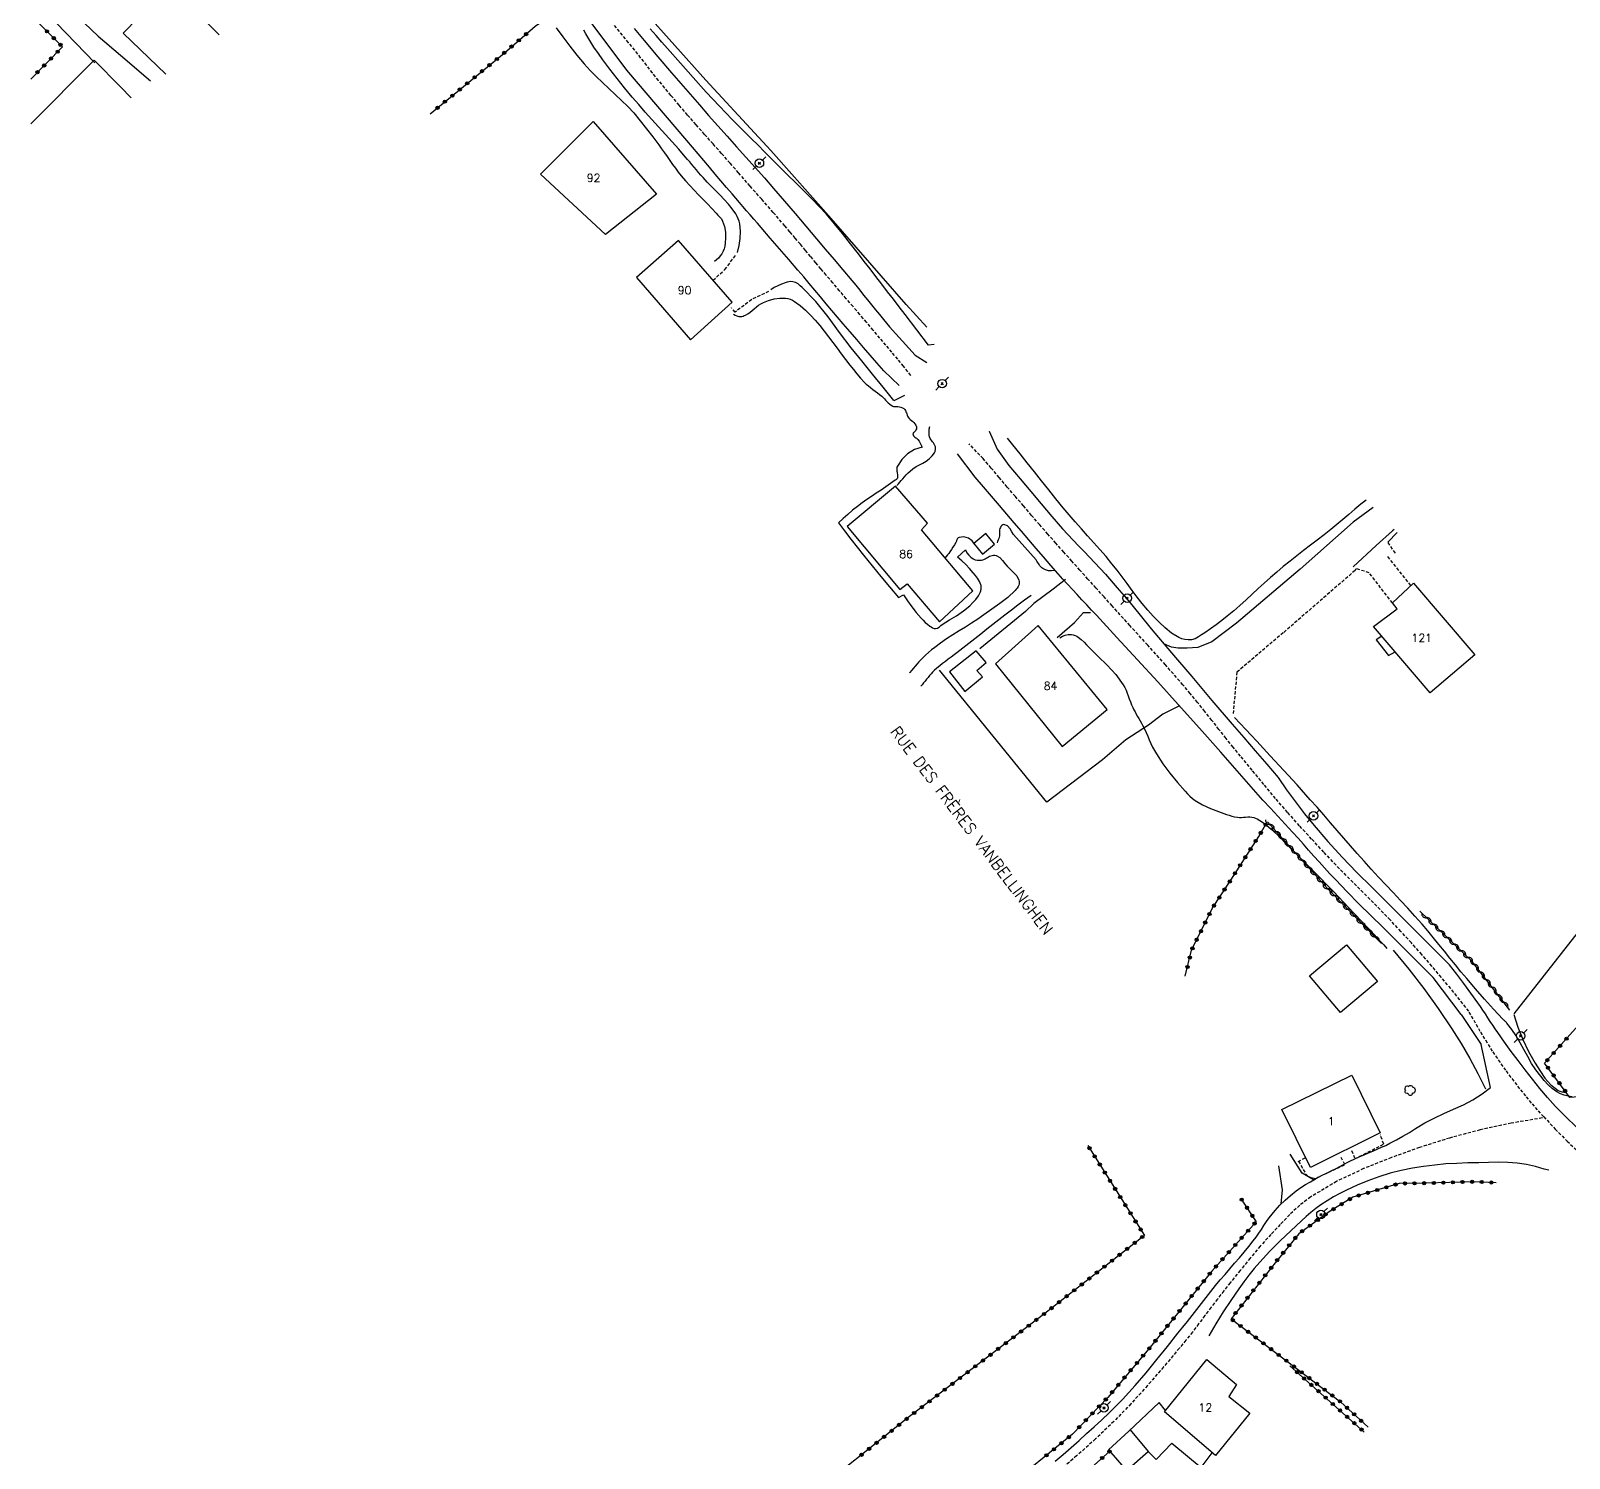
# Model space of a CAD drawing. Header units: millimetres. Extents: x 137000 to 138002, y 152999 to 154002.
# Drawn here: x 137000 to 137240.4, y 153369.9 to 153592.9 of the extents above; entities that cross this region are included whole.
import ezdxf
from ezdxf.enums import TextEntityAlignment as Align

# ---------------------------------------------------------------- set-up
doc = ezdxf.new("R2010")
doc.units = ezdxf.units.MM
doc.linetypes.add('DASHED', pattern=[0.75, 0.5, -0.25])
doc.layers.get('0').update_dxf_attribs({"linetype": 'CONTINUOUS'})
for name, color, linetype in [('W0001', 6, 'DASHED'), ('W0008', 7, 'CONTINUOUS'), ('W0017', 7, 'CONTINUOUS'), ('W0101', 7, 'CONTINUOUS'), ('W0104', 1, 'CONTINUOUS'), ('W0112', 1, 'DASHED'), ('W0211', 2, 'CONTINUOUS'), ('W0214', 2, 'CONTINUOUS'), ('W0300', 7, 'CONTINUOUS'), ('W0310', 3, 'CONTINUOUS'), ('W0322', 7, 'CONTINUOUS'), ('W0323', 7, 'CONTINUOUS'), ('W0330', 7, 'CONTINUOUS'), ('W0473', 7, 'CONTINUOUS'), ('W0989', 7, 'CONTINUOUS'), ('W0991', 7, 'CONTINUOUS')]:
    doc.layers.add(name, color=color, linetype=linetype)
doc.styles.get("Standard").update_dxf_attribs({"font": 'romans.shx', "width": 0.85})

# ---------------------------------------------------------------- blocks, each defined once
blk = doc.blocks.new('T473')
for p, q in [((-0.166667, 0.166667), (0.166667, -0.166667)), ((-0.166667, -0.166667), (0.166667, 0.166667)), ((0.500001, 0.500001), (1.000002, 1.000002)), ((-1.000002, -1.000002), (-0.500001, -0.500001))]:
    blk.add_line(p, q)
blk.add_ellipse((0, 0), major_axis=(0.471405, 0.471405), ratio=1, start_param=5.4977871438, end_param=11.780972451)
blk = doc.blocks.new('T300')
for p, q in [((-0.8, 0.51), (-0.86, 0.34)), ((-0.86, 0.34), (-0.86, 0.17)), ((-0.86, 0.17), (-0.74, 0.06)), ((-0.69, 0.63), (-0.8, 0.51)), ((-0.8, -0.06), (-0.74, 0.06)), ((-0.74, 0.06), (-0.69, 0.11)), ((-0.57, 0.69), (-0.69, 0.63)), ((-0.46, 0.69), (-0.57, 0.69)), ((-0.29, 0.63), (-0.46, 0.69)), ((-0.29, 0.63), (-0.17, 0.74)), ((-0.23, 0.57), (-0.29, 0.63)), ((-0.17, 0.74), (-0.06, 0.8)), ((-0.06, 0.8), (0.06, 0.8)), ((0.06, 0.8), (0.23, 0.74)), ((0.23, 0.74), (0.34, 0.63)), ((0.34, 0.63), (0.4, 0.51)), ((0.46, 0.46), (0.34, 0.46)), ((0.4, 0.51), (0.4, 0.46)), ((0.57, 0.4), (0.46, 0.46)), ((0.57, 0.4), (0.69, 0.29)), ((0.69, 0.29), (0.74, 0.17)), ((0.74, 0.06), (0.69, -0.17)), ((0.74, 0.17), (0.74, 0.06)), ((-0.8, -0.17), (-0.8, -0.06)), ((-0.8, -0.23), (-0.8, -0.17)), ((-0.74, -0.34), (-0.8, -0.23)), ((-0.69, -0.4), (-0.74, -0.34)), ((-0.51, -0.46), (-0.69, -0.4)), ((-0.4, -0.46), (-0.51, -0.46)), ((-0.4, -0.46), (-0.34, -0.46)), ((-0.34, -0.46), (-0.34, -0.4)), ((-0.34, -0.51), (-0.34, -0.46)), ((-0.29, -0.63), (-0.34, -0.51)), ((-0.17, -0.74), (-0.29, -0.63)), ((-0.06, -0.8), (-0.17, -0.74)), ((0.06, -0.8), (-0.06, -0.8)), ((0.17, -0.74), (0.06, -0.8)), ((0.23, -0.69), (0.17, -0.74)), ((0.29, -0.46), (0.23, -0.46)), ((0.29, -0.63), (0.23, -0.69)), ((0.46, -0.4), (0.29, -0.46)), ((0.34, -0.51), (0.29, -0.63)), ((0.34, -0.51), (0.34, -0.46)), ((0.57, -0.34), (0.46, -0.4)), ((0.63, -0.29), (0.57, -0.34)), ((0.69, -0.17), (0.63, -0.29))]:
    blk.add_line(p, q)
blk = doc.blocks.new('t310o')
at = {"color": 0, "linetype": 'Continuous'}
for centre, start, end in [((-0.5, 0.38), 216.8699, 323.1304), ((0.5, -0.37), 36.8699, 143.1303)]:
    blk.add_arc(centre, 0.625, start, end, dxfattribs=at)
blk = doc.blocks.new('t323o')
at = {"color": 0, "linetype": 'Continuous'}
for radius in [0.25, 0.15]:
    blk.add_circle((0, 0), radius, dxfattribs=at)
blk = doc.blocks.new('t322o')
at = {"color": 0, "linetype": 'Continuous'}
for radius in [0.25, 0.15]:
    blk.add_circle((0, 0), radius, dxfattribs=at)

msp = doc.modelspace()

# ---------------------------------------------------------------- linework, layer by layer
at = {"layer": 'W0001'}
for points in [[(137137.49, 153539.01), (137137.49, 153539.01), (137136.38, 153540.45), (137135.46, 153541.55), (137134.53, 153542.65), (137133.61, 153543.75), (137132.68, 153544.85), (137131.63, 153546.08), (137130.58, 153547.32), (137129.53, 153548.55), (137128.47, 153549.78), (137127.42, 153551.01), (137126.37, 153552.24), (137125.32, 153553.47), (137124.27, 153554.7), (137123.46, 153555.66), (137122.66, 153556.62), (137121.85, 153557.59), (137121.04, 153558.55), (137120.24, 153559.51), (137119.43, 153560.48), (137118.62, 153561.44), (137117.81, 153562.39), (137116.01, 153564.47), (137114.21, 153566.54), (137112.39, 153568.61), (137110.58, 153570.68), (137109.26, 153572.19), (137107.93, 153573.69), (137106.6, 153575.19), (137105.27, 153576.69), (137103.94, 153578.2), (137102.62, 153579.71), (137101.31, 153581.23), (137100.02, 153582.77), (137099.05, 153583.93), (137098.1, 153585.1), (137097.16, 153586.28), (137096.23, 153587.46), (137095.29, 153588.65), (137094.36, 153589.83), (137093.41, 153591.01), (137092.46, 153592.18), (137091.07, 153593.86)], [(137236.39, 153423.2), (137235.43, 153424.27), (137234.5, 153425.35), (137233.58, 153426.46), (137232.67, 153427.57), (137230.47, 153430.46), (137228.41, 153433.45), (137226.48, 153436.52), (137224.69, 153439.68), (137223.29, 153441.47), (137221.86, 153443.23), (137220.4, 153444.98), (137218.93, 153446.71), (137217.34, 153448.55), (137215.71, 153450.37), (137214.07, 153452.16), (137212.4, 153453.95), (137211.36, 153455.03), (137210.31, 153456.1), (137209.25, 153457.17), (137208.19, 153458.23), (137207.12, 153459.29), (137206.06, 153460.35), (137205.01, 153461.42), (137203.96, 153462.5), (137202.04, 153464.54), (137200.12, 153466.59), (137198.23, 153468.66), (137196.37, 153470.76), (137194.5, 153472.92), (137192.66, 153475.12), (137190.84, 153477.33), (137189.02, 153479.54), (137187.89, 153480.93), (137186.77, 153482.32), (137185.65, 153483.73), (137184.54, 153485.13), (137183.42, 153486.53), (137182.29, 153487.93), (137181.16, 153489.31), (137180, 153490.68), (137177.29, 153493.81), (137174.52, 153496.88), (137171.73, 153499.94), (137168.96, 153503.01), (137167.7, 153504.41), (137166.45, 153505.81), (137165.18, 153507.21), (137163.93, 153508.6), (137162.67, 153510), (137161.41, 153511.4), (137160.16, 153512.81), (137158.92, 153514.22), (137157.64, 153515.69), (137156.37, 153517.16), (137155.11, 153518.63), (137153.84, 153520.11), (137152.58, 153521.59), (137151.32, 153523.07), (137150.06, 153524.55), (137148.8, 153526.02), (137146.62, 153528.34), (137146.62, 153528.34)], [(137236.39, 153423.2), (137238.19, 153421.27), (137240.04, 153419.4), (137241.95, 153417.59), (137243.92, 153415.83), (137245.76, 153414.31), (137247.67, 153412.85), (137249.62, 153411.46), (137251.6, 153410.12), (137253.59, 153408.79), (137255.58, 153407.47), (137257.56, 153406.14), (137259.51, 153404.77)], [(137236.18, 153423.01), (137231.3, 153422.2), (137226.46, 153421.15), (137221.68, 153419.88), (137216.96, 153418.39), (137212.58, 153416.82), (137208.24, 153415.1), (137204.01, 153413.09), (137199.98, 153410.68), (137198.27, 153409.39), (137196.7, 153407.92), (137195.23, 153406.38), (137193.77, 153404.83), (137192.11, 153403), (137190.51, 153401.11), (137188.95, 153399.19), (137187.39, 153397.27), (137186.39, 153396), (137185.4, 153394.72), (137184.42, 153393.43), (137183.45, 153392.14), (137182.47, 153390.85), (137181.49, 153389.57), (137180.49, 153388.29), (137179.46, 153387.04), (137176.99, 153384.11), (137174.48, 153381.2), (137171.9, 153378.36), (137169.23, 153375.6), (137166.37, 153372.86), (137163.41, 153370.23), (137160.42, 153367.64)]]:
    msp.add_lwpolyline(points, dxfattribs=at)
at = {"layer": 'W0008'}
for points in [[(137093.11, 153586.72), (137086, 153596.26)], [(137094.26, 153593.25), (137095.04, 153592.3), (137095.82, 153591.36), (137097.96, 153588.82), (137100.12, 153586.3), (137102.29, 153583.79), (137104.47, 153581.29), (137105.91, 153579.65), (137107.35, 153578.01), (137108.81, 153576.39), (137110.26, 153574.76), (137111.72, 153573.13), (137113.17, 153571.5), (137114.62, 153569.87), (137116.05, 153568.22), (137117.74, 153566.27), (137119.41, 153564.31), (137121.08, 153562.35), (137122.74, 153560.39), (137124.13, 153558.76), (137125.52, 153557.14), (137126.9, 153555.51), (137128.27, 153553.87), (137128.89, 153553.12), (137129.51, 153552.35), (137130.12, 153551.59), (137130.74, 153550.82), (137131.35, 153550.05), (137131.96, 153549.29), (137132.59, 153548.53), (137133.22, 153547.78), (137134.19, 153546.64), (137135.18, 153545.52), (137136.18, 153544.4), (137137.18, 153543.29), (137138.18, 153542.18), (137140.02, 153541.04), (137140.02, 153541.04)], [(137093.11, 153586.72), (137093.08, 153586.72)], [(137102.5, 153575.72), (137093.11, 153586.72)], [(137135.66, 153537.44), (137135.66, 153537.44), (137135.66, 153537.44), (137133.26, 153539.76), (137132.21, 153540.98), (137131.16, 153542.19), (137130.1, 153543.41), (137129.05, 153544.63), (137128, 153545.85), (137126.95, 153547.08), (137126.06, 153548.12), (137125.18, 153549.17), (137124.29, 153550.23), (137123.41, 153551.28), (137122.53, 153552.33), (137121.64, 153553.38), (137120.76, 153554.43), (137119.87, 153555.48), (137118.44, 153557.15), (137117, 153558.81), (137115.55, 153560.48), (137114.11, 153562.14), (137113.55, 153562.8), (137112.98, 153563.45), (137112.41, 153564.1), (137111.85, 153564.75), (137111.28, 153565.41), (137110.71, 153566.06), (137110.15, 153566.71), (137109.58, 153567.37), (137108.69, 153568.41), (137107.81, 153569.45), (137106.92, 153570.49), (137106.04, 153571.54), (137105.16, 153572.59), (137104.27, 153573.63), (137103.39, 153574.68), (137102.5, 153575.72)], [(137149.75, 153530.29), (137149.75, 153530.29), (137149.75, 153530.29), (137149.75, 153530.29), (137150.97, 153527.52), (137152.83, 153524.97), (137153.72, 153523.91), (137154.61, 153522.85), (137156.25, 153520.9), (137157.88, 153518.94), (137159.52, 153516.99), (137161.2, 153515.08), (137162.02, 153514.17), (137162.86, 153513.28), (137163.71, 153512.4), (137164.57, 153511.52), (137165.42, 153510.64), (137166.27, 153509.76), (137167.11, 153508.86), (137167.93, 153507.95), (137169.76, 153505.86), (137171.56, 153503.74), (137173.33, 153501.59), (137175.06, 153499.41)], [(137192.51, 153472.64), (137189.23, 153476.41), (137185.93, 153480.17), (137182.61, 153483.9), (137179.27, 153487.63), (137176.09, 153491.13), (137172.9, 153494.61), (137169.69, 153498.08), (137166.49, 153501.56), (137165.74, 153502.37), (137164.99, 153503.17), (137164.24, 153503.97), (137163.49, 153504.78), (137162.74, 153505.58), (137162, 153506.39), (137161.26, 153507.2), (137160.52, 153508.02), (137159.36, 153509.34), (137158.21, 153510.67), (137157.06, 153512), (137155.93, 153513.34), (137154.79, 153514.68), (137153.66, 153516.02), (137152.52, 153517.36), (137151.37, 153518.7), (137150.11, 153520.17), (137148.84, 153521.64), (137147.56, 153523.11), (137144.8, 153526.78), (137144.8, 153526.78), (137144.8, 153526.78)], [(137175.06, 153499.41), (137178.22, 153495.69), (137181.39, 153491.98), (137184.55, 153488.26), (137187.73, 153484.55), (137189.51, 153482.47), (137191.31, 153480.38), (137193.1, 153478.29), (137194.89, 153476.21)], [(137194.89, 153476.21), (137196.22, 153474.28), (137197.6, 153472.39), (137199.03, 153470.54), (137200.51, 153468.73), (137202.67, 153466.22), (137204.9, 153463.77), (137207.18, 153461.38), (137209.54, 153459.05)], [(137211.26, 153452.82), (137209.37, 153454.64), (137207.5, 153456.48), (137205.66, 153458.35), (137203.84, 153460.25), (137202.99, 153461.16), (137202.14, 153462.08), (137201.31, 153463.01), (137200.48, 153463.94), (137199.66, 153464.87), (137198.83, 153465.81), (137198, 153466.74), (137197.16, 153467.66), (137196.01, 153468.91), (137194.85, 153470.16), (137193.68, 153471.4), (137192.51, 153472.64)], [(137221.65, 153446.94), (137209.54, 153459.05)], [(137211.26, 153452.82), (137219.14, 153444.95)], [(137223.49, 153439.16), (137219.14, 153444.95)], [(137241.47, 153421.61), (137239.82, 153423.18), (137238.22, 153424.82), (137236.97, 153426.2), (137235.78, 153427.63), (137234.62, 153429.08), (137233.47, 153430.55), (137232.37, 153431.97), (137231.3, 153433.42), (137230.25, 153434.88), (137229.21, 153436.35), (137228.82, 153436.92), (137228.43, 153437.51), (137228.04, 153438.09), (137227.66, 153438.68), (137227.28, 153439.27), (137226.89, 153439.85), (137226.5, 153440.43), (137226.1, 153441.01), (137225.02, 153442.51), (137223.92, 153444), (137222.79, 153445.48), (137221.65, 153446.94)], [(137223.49, 153439.16), (137226.59, 153434.51)], [(137228.09, 153427.78), (137226.59, 153434.51)], [(137160.04, 153369.38), (137161.29, 153370.46), (137162.54, 153371.55), (137163.78, 153372.64), (137164.97, 153373.69), (137166.17, 153374.75), (137167.35, 153375.83), (137168.5, 153376.93), (137169.55, 153377.97), (137170.57, 153379.03), (137171.58, 153380.12), (137172.57, 153381.21), (137174.28, 153383.22), (137175.95, 153385.26), (137177.6, 153387.32), (137179.24, 153389.38), (137179.98, 153390.31), (137180.72, 153391.24), (137181.45, 153392.17), (137182.18, 153393.11), (137182.91, 153394.05), (137183.65, 153394.98), (137184.39, 153395.91), (137185.13, 153396.83), (137185.86, 153397.71), (137186.6, 153398.58), (137187.34, 153399.45), (137188.09, 153400.31), (137188.83, 153401.18), (137189.57, 153402.05), (137190.3, 153402.93), (137191.01, 153403.83), (137191.45, 153404.41), (137191.86, 153405.01), (137192.27, 153405.61), (137192.68, 153406.22), (137193.08, 153406.82), (137193.51, 153407.42), (137193.95, 153408), (137194.42, 153408.56), (137195.18, 153409.38), (137195.98, 153410.17), (137196.82, 153410.92), (137197.69, 153411.62), (137198.42, 153412.14), (137199.17, 153412.61), (137199.94, 153413.06), (137200.71, 153413.5), (137201.29, 153413.81), (137201.88, 153414.11), (137202.48, 153414.4), (137203.07, 153414.69), (137204.05, 153415.19), (137205.02, 153415.69), (137206, 153416.19), (137206.98, 153416.67), (137207.65, 153416.98), (137208.32, 153417.27), (137209, 153417.56), (137209.68, 153417.84), (137210.36, 153418.13), (137211.03, 153418.43), (137211.7, 153418.73), (137212.36, 153419.06), (137213.39, 153419.6), (137214.4, 153420.16), (137215.4, 153420.75), (137216.38, 153421.38), (137217.81, 153422.24), (137219.29, 153423), (137220.8, 153423.7), (137222.31, 153424.38), (137223.83, 153425.09), (137225.31, 153425.87), (137226.75, 153426.76), (137228.09, 153427.78)], [(137237.17, 153414.84), (137236.48, 153415.04), (137235.09, 153415.42), (137233.68, 153415.73), (137232.26, 153415.96), (137230.76, 153416.08), (137229.26, 153416.09), (137227.76, 153416.06), (137226.27, 153416.02), (137224.55, 153415.98), (137222.83, 153415.92), (137221.1, 153415.83), (137219.39, 153415.66), (137217.62, 153415.43), (137215.86, 153415.16), (137214.11, 153414.81), (137212.38, 153414.37), (137210.63, 153413.82), (137208.92, 153413.19), (137207.24, 153412.49), (137205.58, 153411.73), (137204.55, 153411.22), (137203.54, 153410.67), (137202.55, 153410.08), (137201.58, 153409.45), (137200.79, 153408.87), (137200.02, 153408.24), (137199.27, 153407.6), (137198.53, 153406.94), (137196.85, 153405.4), (137195.2, 153403.82), (137193.58, 153402.19), (137192.03, 153400.51), (137191.16, 153399.5), (137190.33, 153398.46), (137189.53, 153397.39), (137188.75, 153396.31), (137187.51, 153394.52), (137186.31, 153392.7), (137185.15, 153390.85), (137184.04, 153388.97)]]:
    msp.add_lwpolyline(points, dxfattribs=at)
at = {"layer": 'W0017'}
for points in [[(137001.08, 153607.68), (137000.21, 153605.22), (137000.27, 153603.68), (137000.69, 153602.5), (137005.16, 153597.11), (137010.53, 153592.05), (137014, 153589.08)], [(137009.99, 153587.87), (137004.01, 153594.04), (137000, 153597.89)], [(137014, 153589.08), (137018.72, 153585.05)], [(137209.72, 153518.39), (137206.6, 153516.08), (137198.31, 153508.73), (137188.39, 153500.3), (137184.55, 153497.38), (137182.36, 153496.52), (137180.68, 153496.42), (137179.28, 153496.39), (137178.23, 153496.59), (137177.05, 153497.08)], [(137213, 153514.97), (137212.77, 153514.76), (137210.23, 153512.43), (137206.6, 153509.12)], [(137161.67, 153507.12), (137159.76, 153505.65), (137156.73, 153503.37), (137155.43, 153502.12), (137148.31, 153496.33)], [(137160.37, 153498.09), (137163.08, 153500.43), (137164.48, 153501.96), (137165.59, 153501.99)], [(137200.42, 153413.35), (137198.64, 153414.39), (137196.76, 153417.37)], [(137195.34, 153409.61), (137195.57, 153411.8), (137195, 153415.56)]]:
    msp.add_lwpolyline(points, dxfattribs=at)
at = {"layer": 'W0101'}
for points in [[(137079.66, 153570.49), (137087.88, 153578.71), (137097.79, 153567.35), (137089.81, 153561.06), (137079.66, 153570.49)], [(137109.6, 153550.46), (137101.2, 153560.09), (137094.63, 153554.32), (137103.07, 153544.56)], [(137147.21, 153505.39), (137139.19, 153514.91), (137140.12, 153515.92), (137135.1, 153521.7), (137127.57, 153515.42), (137135.77, 153505.59), (137136.95, 153506.45), (137141.99, 153500.54), (137147.21, 153505.39)], [(137218.65, 153489.46), (137209.81, 153499.78), (137213.49, 153502.58), (137212.74, 153503.48), (137216.02, 153506.59), (137225.62, 153495.38)], [(137168.17, 153486.82), (137157.42, 153499.96), (137150.74, 153493.96), (137161.15, 153481.07)], [(137210.85, 153420.68), (137199.94, 153415.3), (137195.49, 153424.33), (137206.4, 153429.7)]]:
    msp.add_lwpolyline(points, close=True, dxfattribs=at)
for points in [[(137183.76, 153385.29), (137188.37, 153381.35), (137187.18, 153379.51), (137190.48, 153376.89), (137185.1, 153370.28), (137177.12, 153377.09)], [(137177.12, 153377.09), (137183.76, 153385.29)]]:
    msp.add_lwpolyline(points, dxfattribs=at)
at = {"layer": 'W0104'}
for points in [[(137029.46, 153592.24), (137021.67, 153599.95), (137014.46, 153592.52), (137021.12, 153586.1)], [(137014, 153584.13), (137009.89, 153588.3), (137000, 153578.33)], [(137015.7, 153582.41), (137014, 153584.13)], [(137211.08, 153498.3), (137210.21, 153497.69), (137212.11, 153495.28), (137213.2, 153495.82)], [(137177.31, 153377.32), (137176.28, 153378.58), (137171.57, 153374.09), (137168.4, 153371.14)], [(137171.79, 153374.3), (137174.58, 153370.89)], [(137168.38, 153371.14), (137171.2, 153367.93), (137174.58, 153370.89), (137174.56, 153370.9), (137175.86, 153369.63), (137178.27, 153372.18), (137182.88, 153368.38), (137184.58, 153370.72)]]:
    msp.add_lwpolyline(points, dxfattribs=at)
for points in [[(137150.6, 153512.66), (137149.24, 153514.32), (137147.35, 153512.77), (137148.71, 153511.11)], [(137147.7, 153496.02), (137143.55, 153492.72), (137145.94, 153489.65), (137148.7, 153491.94), (137147.81, 153492.92), (137149.28, 153494.16)], [(137204.63, 153439.47), (137199.79, 153445.21), (137205.57, 153450.08), (137210.41, 153444.34)]]:
    msp.add_lwpolyline(points, close=True, dxfattribs=at)
at = {"layer": 'W0112'}
for points in [[(137106.6, 153553.89), (137108.46, 153555.56), (137110.16, 153557.86)], [(137115.29, 153552.16), (137112.67, 153550.9), (137112.64, 153550.87), (137110.06, 153548.92), (137109.47, 153549.56)], [(137213.22, 153511.28), (137212.03, 153512.95)], [(137215.62, 153506.21), (137212.03, 153510.73)], [(137212.74, 153503.48), (137209.1, 153508.2), (137207.03, 153508.83), (137206.91, 153508.55), (137195.7, 153498.81), (137188.45, 153492.67), (137187.85, 153486.1)], [(137206.9, 153416.63), (137211.42, 153418.95)], [(137211.39, 153418.93), (137210.85, 153420.39)], [(137198.01, 153416.23), (137199.2, 153416.8)], [(137198.07, 153416.27), (137199.25, 153414.17)], [(137205.31, 153415.73), (137204.7, 153416.93)], [(137206.37, 153417.92), (137206.9, 153416.64)], [(137199.25, 153414.17), (137199.37, 153414.06), (137199.49, 153413.96), (137199.63, 153413.88), (137199.78, 153413.81), (137200.02, 153413.72), (137200.26, 153413.65), (137200.52, 153413.6), (137200.77, 153413.58)], [(137200.76, 153413.58), (137205.31, 153415.73)]]:
    msp.add_lwpolyline(points, dxfattribs=at)
at = {"layer": 'W0211'}
for points in [[(137082.07, 153593.34), (137083.13, 153591.9), (137084.21, 153590.47), (137085.31, 153589.06), (137086.46, 153587.69), (137087.39, 153586.69), (137088.35, 153585.73), (137089.34, 153584.79), (137090.33, 153583.86), (137091.33, 153582.93), (137092.32, 153582), (137093.28, 153581.03), (137094.2, 153580.03), (137095.23, 153578.82), (137096.22, 153577.57), (137097.18, 153576.3), (137098.13, 153575.03), (137098.57, 153574.43), (137099, 153573.82), (137099.43, 153573.21), (137099.86, 153572.6), (137100.28, 153571.99), (137100.72, 153571.38), (137101.17, 153570.79), (137101.63, 153570.2), (137102.28, 153569.44), (137102.95, 153568.7), (137103.63, 153567.97), (137104.33, 153567.25), (137105.03, 153566.54), (137105.72, 153565.82), (137106.4, 153565.09), (137107.07, 153564.35), (137107.34, 153564.07), (137107.63, 153563.79), (137107.9, 153563.48), (137108.1, 153563.13), (137108.38, 153562.29), (137108.53, 153561.42), (137108.56, 153560.54), (137108.51, 153559.67), (137108.44, 153559.24), (137108.32, 153558.82), (137108.16, 153558.42), (137107.96, 153558.03), (137107.72, 153557.69), (137107.45, 153557.37), (137107.15, 153557.09), (137106.82, 153556.83)], [(137141.13, 153543.88), (137140.28, 153543.76), (137138.45, 153546.15), (137136.62, 153548.54), (137135.7, 153549.73), (137134.79, 153550.92), (137133.88, 153552.1), (137132.98, 153553.29), (137132.06, 153554.48), (137131.15, 153555.67), (137130.23, 153556.85), (137129.31, 153558.02), (137128.07, 153559.6), (137126.83, 153561.18), (137125.56, 153562.73), (137124.25, 153564.25), (137122.16, 153566.49), (137120, 153568.66), (137117.82, 153570.8), (137115.65, 153572.96), (137114.65, 153573.97), (137113.63, 153574.98), (137112.62, 153575.99), (137111.61, 153576.99), (137110.6, 153578.01), (137109.59, 153579.02), (137108.6, 153580.05), (137107.61, 153581.08), (137105.55, 153583.3), (137103.52, 153585.55), (137101.51, 153587.82), (137099.49, 153590.09), (137098.59, 153591.11), (137097.7, 153592.13), (137096.8, 153593.15)], [(137109.81, 153548.61), (137110.06, 153548.45), (137110.33, 153548.33), (137110.62, 153548.25), (137110.91, 153548.22), (137111.11, 153548.24), (137111.3, 153548.29), (137111.48, 153548.37), (137111.66, 153548.46), (137112.03, 153548.67), (137112.38, 153548.91), (137112.72, 153549.18), (137113.04, 153549.45), (137113.37, 153549.73), (137113.72, 153549.99), (137114.08, 153550.22), (137114.46, 153550.42), (137115.29, 153550.73), (137116.14, 153550.98), (137117.03, 153551.12), (137117.93, 153551.12), (137118.31, 153551.06), (137118.67, 153550.93), (137119.01, 153550.77), (137119.34, 153550.58), (137120.23, 153549.94), (137121.05, 153549.21), (137121.81, 153548.43), (137122.55, 153547.64), (137123.28, 153546.8), (137123.98, 153545.95), (137124.66, 153545.07), (137125.32, 153544.18), (137125.98, 153543.29), (137126.63, 153542.39), (137127.3, 153541.51), (137127.99, 153540.64), (137128.53, 153539.96), (137129.07, 153539.28), (137129.63, 153538.61), (137130.23, 153537.98), (137130.55, 153537.68), (137130.88, 153537.39), (137131.22, 153537.12), (137131.57, 153536.85), (137131.92, 153536.59), (137132.27, 153536.32), (137132.62, 153536.06), (137132.96, 153535.78), (137133.17, 153535.58), (137133.37, 153535.37), (137133.57, 153535.15), (137133.76, 153534.94), (137133.97, 153534.73), (137134.2, 153534.53), (137134.44, 153534.36), (137134.71, 153534.22), (137134.81, 153534.19), (137134.9, 153534.18), (137135, 153534.17), (137135.1, 153534.18), (137135.19, 153534.18), (137135.29, 153534.19), (137135.39, 153534.19), (137135.48, 153534.17), (137135.72, 153534.13), (137135.96, 153534.07), (137136.2, 153533.98), (137136.41, 153533.84), (137136.55, 153533.69), (137136.65, 153533.53), (137136.74, 153533.35), (137136.81, 153533.17), (137136.87, 153533), (137136.93, 153532.82), (137137, 153532.65), (137137.1, 153532.48), (137137.25, 153532.29), (137137.42, 153532.13), (137137.6, 153531.97), (137137.79, 153531.82), (137137.97, 153531.65), (137138.14, 153531.46), (137138.28, 153531.24), (137138.37, 153531), (137138.39, 153530.83), (137138.37, 153530.66), (137138.31, 153530.5), (137138.24, 153530.35), (137138.2, 153530.29), (137138.14, 153530.24), (137138.07, 153530.19), (137138.01, 153530.15), (137137.95, 153530.1), (137137.89, 153530.04), (137137.85, 153529.96), (137137.83, 153529.88), (137137.86, 153529.72), (137137.94, 153529.57), (137138.04, 153529.46), (137138.15, 153529.36), (137138.26, 153529.29), (137138.38, 153529.21), (137138.49, 153529.13), (137138.58, 153529.03), (137138.78, 153528.74), (137138.97, 153528.44), (137139.14, 153528.13), (137139.3, 153527.82)], [(137208.62, 153519.53), (137207.82, 153518.9), (137206.88, 153518.11), (137205.95, 153517.32), (137205.02, 153516.52), (137204.08, 153515.73), (137203.13, 153514.96), (137202.07, 153514.13), (137201.01, 153513.3), (137199.94, 153512.48), (137198.88, 153511.66), (137197.81, 153510.83), (137196.75, 153510), (137195.7, 153509.15), (137194.67, 153508.3), (137193.69, 153507.45), (137192.72, 153506.59), (137191.77, 153505.72), (137190.82, 153504.84), (137189.88, 153503.96), (137188.92, 153503.09), (137187.95, 153502.24), (137186.95, 153501.41), (137186.1, 153500.73), (137185.23, 153500.06), (137184.34, 153499.42), (137183.42, 153498.82), (137182.94, 153498.5), (137182.45, 153498.17), (137181.92, 153497.89), (137181.34, 153497.73), (137180.83, 153497.7), (137180.33, 153497.76), (137179.85, 153497.89), (137179.39, 153498.08), (137178.25, 153498.75), (137177.22, 153499.57), (137176.29, 153500.48), (137175.39, 153501.4), (137174.51, 153502.36), (137173.66, 153503.37), (137172.86, 153504.4), (137172.08, 153505.44), (137171.31, 153506.5), (137170.54, 153507.55), (137169.75, 153508.59), (137168.93, 153509.61), (137168, 153510.71), (137167.05, 153511.81), (137166.09, 153512.89), (137165.13, 153513.97), (137164.16, 153515.05), (137163.2, 153516.14), (137162.25, 153517.23), (137161.32, 153518.33), (137160.17, 153519.72), (137159.04, 153521.13), (137157.92, 153522.54), (137156.8, 153523.96), (137155.69, 153525.38), (137154.57, 153526.79), (137153.43, 153528.2), (137152.59, 153529.21)], [(137139.29, 153527.84), (137138.08, 153527.45), (137137, 153526.79), (137136.1, 153525.91), (137135.41, 153524.85), (137135.34, 153524.67), (137135.31, 153524.48), (137135.31, 153524.28), (137135.32, 153524.09), (137135.35, 153523.91), (137135.38, 153523.73), (137135.4, 153523.55), (137135.41, 153523.37), (137135.41, 153523.27), (137135.43, 153523.17), (137135.43, 153523.07), (137135.4, 153522.97), (137135.33, 153522.87), (137135.24, 153522.79), (137135.14, 153522.73), (137135.05, 153522.67), (137134.33, 153522.13), (137133.6, 153521.61), (137132.86, 153521.11), (137132.11, 153520.62), (137131.36, 153520.12), (137130.62, 153519.62), (137129.89, 153519.1), (137129.17, 153518.56), (137128.41, 153517.95), (137127.66, 153517.31), (137126.93, 153516.65), (137126.21, 153515.97)], [(137126.21, 153516), (137127.16, 153514.72), (137128.13, 153513.45), (137129.11, 153512.19), (137130.1, 153510.93), (137131.44, 153509.27), (137132.81, 153507.61), (137134.19, 153505.97), (137135.59, 153504.35)], [(137212.03, 153512.95), (137213.49, 153514.46)], [(137136.37, 153504.76), (137136.99, 153503.8), (137137.66, 153502.87), (137138.36, 153501.97), (137139.11, 153501.11), (137139.43, 153500.77), (137139.76, 153500.44), (137140.1, 153500.14), (137140.48, 153499.86), (137140.68, 153499.73), (137140.89, 153499.6), (137141.13, 153499.5), (137141.38, 153499.47), (137141.69, 153499.56), (137141.96, 153499.74), (137142.2, 153499.95), (137142.42, 153500.13), (137143.52, 153500.82), (137144.63, 153501.49), (137145.72, 153502.22), (137146.72, 153503.05), (137147.21, 153503.53), (137147.67, 153504.04), (137148.07, 153504.61), (137148.37, 153505.24), (137148.42, 153505.37), (137148.45, 153505.5), (137148.48, 153505.63), (137148.49, 153505.77), (137148.5, 153505.91), (137148.5, 153506.04), (137148.48, 153506.18), (137148.45, 153506.32), (137148.25, 153506.85), (137147.94, 153507.33), (137147.59, 153507.77), (137147.24, 153508.2), (137146.68, 153508.85), (137146.08, 153509.47), (137145.45, 153510.06), (137144.79, 153510.62)], [(137146.07, 153511.76), (137146.27, 153511.33), (137146.54, 153510.95), (137146.87, 153510.62), (137147.26, 153510.36), (137147.57, 153510.23), (137147.89, 153510.16), (137148.21, 153510.14), (137148.54, 153510.16), (137148.74, 153510.21), (137148.93, 153510.28), (137149.11, 153510.38), (137149.29, 153510.48), (137149.46, 153510.59), (137149.63, 153510.69), (137149.81, 153510.78), (137150.01, 153510.84), (137150.21, 153510.89), (137150.42, 153510.93), (137150.65, 153510.93), (137150.86, 153510.88), (137151.39, 153510.57), (137151.82, 153510.13), (137152.18, 153509.65), (137152.54, 153509.22), (137153.03, 153508.73), (137153.56, 153508.24), (137154.04, 153507.69), (137154.38, 153507.04), (137154.43, 153506.85), (137154.43, 153506.65), (137154.41, 153506.46), (137154.36, 153506.27), (137154.26, 153506.03), (137154.13, 153505.81), (137153.97, 153505.61), (137153.8, 153505.43), (137152.67, 153504.35), (137151.43, 153503.39), (137150.16, 153502.49), (137148.89, 153501.61), (137147.95, 153500.95), (137146.99, 153500.32), (137146.02, 153499.7), (137145.04, 153499.1), (137144.07, 153498.48), (137143.1, 153497.86), (137142.15, 153497.21), (137141.23, 153496.53), (137140.74, 153496.15), (137140.27, 153495.75), (137139.81, 153495.33), (137139.37, 153494.91), (137139.06, 153494.59), (137138.77, 153494.27), (137138.48, 153493.94), (137138.2, 153493.61), (137137.92, 153493.27), (137137.63, 153492.94), (137137.33, 153492.62), (137137.29, 153492.58)], [(137144.79, 153510.62), (137146.07, 153511.76)], [(137135.59, 153504.35), (137136.37, 153504.76)], [(137160.76, 153498.05), (137161.18, 153498.29), (137161.63, 153498.45), (137162.11, 153498.54), (137162.59, 153498.55), (137162.88, 153498.51), (137163.16, 153498.41), (137163.42, 153498.28), (137163.66, 153498.13), (137164.14, 153497.77), (137164.56, 153497.36), (137164.96, 153496.92), (137165.36, 153496.5), (137166.75, 153495.12), (137168.16, 153493.75), (137169.51, 153492.3), (137170.69, 153490.7), (137170.93, 153490.28), (137171.14, 153489.84), (137171.32, 153489.39), (137171.48, 153488.94), (137171.64, 153488.48), (137171.8, 153488.03), (137171.97, 153487.58), (137172.17, 153487.14), (137172.35, 153486.78), (137172.54, 153486.44), (137172.73, 153486.09), (137172.93, 153485.75), (137173.14, 153485.41), (137173.34, 153485.06), (137173.53, 153484.72), (137173.72, 153484.37), (137174, 153483.81), (137174.26, 153483.25), (137174.51, 153482.68), (137174.75, 153482.11), (137175.01, 153481.54), (137175.27, 153480.97), (137175.56, 153480.42), (137175.88, 153479.88), (137176.89, 153478.34), (137177.99, 153476.86), (137179.16, 153475.43), (137180.38, 153474.06), (137180.74, 153473.67), (137181.12, 153473.29), (137181.51, 153472.93), (137181.94, 153472.61), (137183.1, 153471.94), (137184.31, 153471.38), (137185.55, 153470.89), (137186.8, 153470.44), (137187.22, 153470.3), (137187.65, 153470.18), (137188.08, 153470.08), (137188.52, 153470.01), (137188.85, 153469.98), (137189.17, 153469.98), (137189.49, 153470), (137189.81, 153470.03), (137190.14, 153470.04), (137190.46, 153470.05), (137190.79, 153470.02), (137191.11, 153469.95), (137191.59, 153469.76), (137192.04, 153469.51), (137192.46, 153469.21), (137192.86, 153468.91), (137194.01, 153467.96), (137195.1, 153466.93), (137196.15, 153465.86), (137197.2, 153464.8), (137200.41, 153461.58), (137203.58, 153458.32), (137206.72, 153455.02), (137209.84, 153451.72), (137210.36, 153451.16), (137210.87, 153450.6), (137211.39, 153450.04), (137211.89, 153449.47)], [(137240.83, 153426.3), (137240.2, 153426.42), (137239.59, 153426.58), (137238.99, 153426.8), (137238.42, 153427.1), (137237.71, 153427.61), (137237.06, 153428.21), (137236.48, 153428.85), (137235.92, 153429.52), (137235.18, 153430.51), (137234.5, 153431.54), (137233.88, 153432.61), (137233.28, 153433.69), (137232.69, 153434.76), (137232.06, 153435.83), (137231.38, 153436.86), (137230.64, 153437.85), (137230.56, 153437.93), (137230.49, 153438.01), (137230.4, 153438.09), (137230.32, 153438.16), (137230.24, 153438.24), (137230.16, 153438.31), (137230.07, 153438.39), (137229.99, 153438.46), (137228.54, 153440.01), (137227.12, 153441.59), (137225.73, 153443.2), (137224.35, 153444.81), (137223.46, 153445.86), (137222.59, 153446.92), (137221.73, 153447.99), (137220.87, 153449.06), (137220.01, 153450.13), (137219.14, 153451.2), (137218.26, 153452.25), (137217.37, 153453.3), (137216.26, 153454.55), (137215.14, 153455.78), (137214, 153457.01), (137212.86, 153458.22), (137211.71, 153459.44), (137210.57, 153460.66), (137209.43, 153461.88), (137208.31, 153463.12), (137207.25, 153464.31), (137206.2, 153465.51), (137205.15, 153466.72), (137204.11, 153467.93), (137203.07, 153469.14), (137202.03, 153470.35), (137200.98, 153471.55), (137199.92, 153472.74), (137197.85, 153475.04), (137195.76, 153477.32), (137193.67, 153479.6), (137191.57, 153481.86), (137190.69, 153482.8), (137189.82, 153483.73), (137188.94, 153484.66), (137188.05, 153485.58)]]:
    msp.add_lwpolyline(points, dxfattribs=at)
at = {"layer": 'W0214'}
for points in [[(137110.4, 153558.23), (137110.69, 153559.32), (137110.84, 153560.44), (137110.87, 153561.57), (137110.76, 153562.69), (137110.67, 153563.11), (137110.53, 153563.5), (137110.35, 153563.88), (137110.14, 153564.25), (137109.6, 153565.04), (137109, 153565.8), (137108.36, 153566.51), (137107.7, 153567.2), (137107.02, 153567.87), (137106.34, 153568.54), (137105.68, 153569.22), (137105.04, 153569.93), (137104.69, 153570.33), (137104.34, 153570.74), (137104, 153571.15), (137103.66, 153571.56), (137103.31, 153571.97), (137102.97, 153572.38), (137102.62, 153572.78), (137102.27, 153573.19), (137101.24, 153574.36), (137100.2, 153575.53), (137099.16, 153576.68), (137098.1, 153577.84), (137097.06, 153578.99), (137096.01, 153580.16), (137094.99, 153581.33), (137093.97, 153582.52), (137092.79, 153583.95), (137091.62, 153585.39), (137090.48, 153586.86), (137089.38, 153588.35), (137088.68, 153589.33), (137087.99, 153590.32), (137087.33, 153591.33), (137086.73, 153592.37), (137086.43, 153592.97)], [(137134.84, 153535.11), (137133.18, 153537.17), (137131.52, 153539.23), (137129.86, 153541.28), (137128.19, 153543.34), (137126.36, 153545.73), (137124.57, 153548.19), (137122.67, 153550.59), (137120.53, 153552.76), (137120.21, 153553.04), (137119.88, 153553.31), (137119.5, 153553.53), (137119.08, 153553.67), (137118.77, 153553.7), (137118.46, 153553.66), (137118.17, 153553.59), (137117.88, 153553.5), (137117.28, 153553.29), (137116.7, 153553.04), (137116.14, 153552.75), (137115.61, 153552.41)], [(137136.51, 153535.87), (137134.83, 153535.05)], [(137135.33, 153521.84), (137135.56, 153522.1), (137135.78, 153522.36), (137136.01, 153522.62), (137136.24, 153522.87), (137136.52, 153523.18), (137136.79, 153523.49), (137137.08, 153523.8), (137137.38, 153524.09), (137137.84, 153524.45), (137138.35, 153524.77), (137138.86, 153525.05), (137139.37, 153525.33), (137139.89, 153525.65), (137140.39, 153526.01), (137140.83, 153526.44), (137141.2, 153526.94), (137141.26, 153527.04), (137141.3, 153527.15), (137141.33, 153527.27), (137141.36, 153527.38), (137141.37, 153527.5), (137141.37, 153527.62), (137141.36, 153527.73), (137141.34, 153527.85), (137141.27, 153528.07), (137141.17, 153528.28), (137141.04, 153528.47), (137140.9, 153528.64), (137140.77, 153528.82), (137140.63, 153529), (137140.52, 153529.19), (137140.43, 153529.41), (137140.37, 153529.68), (137140.35, 153529.96), (137140.36, 153530.24), (137140.37, 153530.52), (137140.39, 153530.65), (137140.41, 153530.78), (137140.44, 153530.9), (137140.47, 153531.03)], [(137159.98, 153508.53), (137159.5, 153508.48), (137159.02, 153508.52), (137158.56, 153508.64), (137158.13, 153508.85), (137157.95, 153508.98), (137157.8, 153509.13), (137157.66, 153509.3), (137157.54, 153509.48), (137157.43, 153509.66), (137157.32, 153509.84), (137157.21, 153510.02), (137157.08, 153510.19), (137156.21, 153511.2), (137155.34, 153512.21), (137154.44, 153513.2), (137153.54, 153514.19), (137153.29, 153514.57), (137153.02, 153515.07), (137152.61, 153515.52), (137152.06, 153515.73), (137151.86, 153515.7), (137151.7, 153515.58), (137151.59, 153515.43), (137151.51, 153515.29), (137151.43, 153515.11), (137151.38, 153514.92), (137151.36, 153514.72), (137151.35, 153514.53), (137151.35, 153514.34), (137151.35, 153514.16), (137151.34, 153513.97), (137151.31, 153513.78), (137151.24, 153513.55), (137151.16, 153513.32), (137151.07, 153513.1), (137150.97, 153512.88)], [(137147.52, 153512.59), (137147.1, 153513.2), (137146.49, 153513.62), (137145.77, 153513.8), (137145.04, 153513.72), (137144.91, 153513.66), (137144.81, 153513.57), (137144.74, 153513.45), (137144.69, 153513.34), (137144.65, 153513.23), (137144.62, 153513.12), (137144.59, 153513.01), (137144.53, 153512.9), (137144.31, 153512.54), (137144.09, 153512.18), (137143.86, 153511.82), (137143.62, 153511.47), (137143.43, 153511.22), (137143.22, 153510.97), (137143.02, 153510.73), (137142.8, 153510.49)], [(137156.28, 153504.66), (137155.25, 153503.89), (137154.23, 153503.11), (137153.21, 153502.33), (137152.2, 153501.55), (137151.26, 153500.82), (137150.32, 153500.09), (137149.38, 153499.36), (137148.45, 153498.62), (137147.51, 153497.89), (137146.58, 153497.15), (137145.64, 153496.42), (137144.71, 153495.69), (137144.26, 153495.35), (137143.81, 153495.01), (137143.36, 153494.68), (137142.9, 153494.35), (137142.46, 153494.02), (137142.01, 153493.67), (137141.58, 153493.31), (137141.17, 153492.93), (137140.91, 153492.67), (137140.66, 153492.4), (137140.42, 153492.12), (137140.19, 153491.83), (137139.96, 153491.55), (137139.74, 153491.26), (137139.5, 153490.98), (137139.27, 153490.7), (137139.09, 153490.5)]]:
    msp.add_lwpolyline(points, dxfattribs=at)
at = {"layer": 'W0300'}
for points in [[(137246.52, 153458.15), (137231.71, 153439.29)], [(137212.84, 153449.24), (137215.29, 153446.28), (137217.65, 153443.24), (137219.9, 153440.13), (137222.05, 153436.94), (137223.48, 153434.66), (137224.83, 153432.33), (137226.1, 153429.96), (137227.3, 153427.55)], [(137231.74, 153439.17), (137232.35, 153437.19), (137233.11, 153435.25), (137234.01, 153433.38), (137235.05, 153431.58), (137235.78, 153430.41), (137236.57, 153429.25), (137237.52, 153428.19), (137238.66, 153427.32), (137238.93, 153427.18), (137239.23, 153427.09), (137239.54, 153427.05), (137239.85, 153427.07)]]:
    msp.add_lwpolyline(points, dxfattribs=at)
at = {"layer": 'W0310'}
for points in [[(137193.24, 153469.26), (137202.54, 153458.9), (137211.04, 153450.26)], [(137231.1, 153439.88), (137225.22, 153447.46), (137217.02, 153455.31)]]:
    msp.add_lwpolyline(points, dxfattribs=at)
at = {"layer": 'W0322'}
msp.add_lwpolyline([(137162.78, 153373.62), (137155.58, 153367.77), (137146.94, 153360.68), (137137.95, 153353.23), (137129.96, 153345.33), (137125.79, 153341.45), (137119.89, 153337.52), (137115.79, 153335.42)], dxfattribs=at)
at = {"layer": 'W0323'}
for points in [[(137062.4, 153579.88), (137073.94, 153589.38), (137078.82, 153593.58), (137083.33, 153596.66)], [(137000, 153585.32), (137004.95, 153590.36), (137000, 153595.31)], [(137180.39, 153445.15), (137181.36, 153449.24), (137184.59, 153455.75), (137187.48, 153460.18), (137191.85, 153467.01), (137193.13, 153469.15)], [(137243.52, 153427.16), (137241.81, 153426.33), (137240.49, 153426.23), (137236.53, 153431.56), (137245.3, 153441.4), (137248.76, 153445.39)], [(137165.15, 153418.71), (137173.99, 153404.67), (137158.45, 153392.48), (137137.29, 153376.36), (137120.45, 153362.93), (137107.86, 153353.42), (137095.88, 153344.39), (137087.86, 153338), (137090.6, 153333.13), (137094.95, 153333.8)], [(137228.94, 153412.89), (137225.37, 153413.06), (137217.99, 153412.83), (137213.82, 153412.78), (137206.58, 153410.63), (137203.01, 153408.46), (137198.1, 153404.92), (137194.43, 153400.4), (137187.53, 153391.64), (137204.65, 153378.67), (137208.96, 153374.68)], [(137189.14, 153410.32), (137191.47, 153406.8), (137184.54, 153399.1), (137174.7, 153386.93), (137168.26, 153379.36), (137162.78, 153373.62)], [(137196.72, 153384.31), (137208.34, 153373.95)], [(137168.57, 153370.93), (137162.78, 153365.76), (137157.16, 153360.73), (137152.78, 153357)]]:
    msp.add_lwpolyline(points, dxfattribs=at)
at = {"layer": 'W0330'}
for points in [[(137140.01, 153546.57), (137136.79, 153550.11), (137125.04, 153563.55), (137115.64, 153574.17), (137105.48, 153585.15), (137090.94, 153601.43), (137081.53, 153612.79), (137071.86, 153625.27), (137064.22, 153634.8), (137052.49, 153648.56), (137040.68, 153663.05), (137034.53, 153671)], [(137158.77, 153472.34), (137141.98, 153492.97)], [(137179.48, 153487.39), (137176.89, 153486.1), (137174.64, 153484.4), (137171.11, 153482.09), (137167.46, 153478.95), (137158.77, 153472.34)]]:
    msp.add_lwpolyline(points, dxfattribs=at)

# ---------------------------------------------------------------- block references
at = {"layer": 'W0300'}
msp.add_blockref('T300', (137215.55, 153427.3), dxfattribs=at)
at = {"layer": 'W0310'}
for p, rotation in [((137193.6, 153468.86), 311.9333587810656), ((137194.6, 153467.74), 311.9333587810656), ((137195.6, 153466.62), 311.9333587810656), ((137196.6, 153465.51), 311.9333587810656), ((137197.61, 153464.39), 311.9333587810656), ((137198.61, 153463.28), 311.9333587810656), ((137199.61, 153462.16), 311.9333587810656), ((137200.61, 153461.04), 311.9333587810656), ((137201.62, 153459.93), 311.9333587810656), ((137202.62, 153458.82), 314.5453872526118), ((137203.68, 153457.75), 314.5453872526118), ((137204.73, 153456.68), 314.5453872526118), ((137205.78, 153455.61), 314.5453872526118), ((137206.83, 153454.54), 314.5453872526118), ((137207.88, 153453.47), 314.5453872526118), ((137218.06, 153454.31), 136.2487759943774), ((137208.94, 153452.4), 314.5453872526118), ((137209.99, 153451.33), 314.5453872526118), ((137219.14, 153453.27), 136.2487759943774), ((137220.23, 153452.24), 136.2487759943774), ((137221.31, 153451.2), 136.2487759943774), ((137222.39, 153450.16), 136.2487759943774), ((137223.48, 153449.13), 136.2487759943774), ((137224.56, 153448.09), 136.2487759943774), ((137225.58, 153446.99), 127.7974124796525), ((137226.5, 153445.81), 127.7974124796525), ((137227.42, 153444.62), 127.7974124796525), ((137228.34, 153443.44), 127.7974124796525), ((137229.26, 153442.25), 127.7974124796525), ((137230.18, 153441.07), 127.7974124796525)]:
    msp.add_blockref('t310o', p, dxfattribs=dict(at, rotation=rotation))
at = {"layer": 'W0322', "rotation": 219.1412011016959}
for p in [(137162.2, 153373.15), (137158.71, 153370.31), (137159.87, 153371.25), (137161.03, 153372.2)]:
    msp.add_blockref('t322o', p, dxfattribs=at)
at = {"layer": 'W0323'}
for p, rotation in [((137002.53, 153592.79), 134.9782870019722), ((137003.59, 153591.73), 134.9782870019722), ((137076.25, 153591.37), 40.74408997385846), ((137077.39, 153592.35), 40.74408997385846), ((137004.21, 153589.6), 45.46119445624486), ((137004.65, 153590.66), 134.9782870019722), ((137073.98, 153589.42), 40.74408997385846), ((137075.12, 153590.4), 40.74408997385846), ((137001.05, 153586.39), 45.46119445624486), ((137002.1, 153587.46), 45.46119445624486), ((137003.16, 153588.53), 45.46119445624486), ((137070.51, 153586.56), 39.44915175472547), ((137071.66, 153587.51), 39.44915175472547), ((137072.82, 153588.46), 39.44915175472547), ((137068.19, 153584.65), 39.44915175472547), ((137069.35, 153585.6), 39.44915175472547), ((137064.71, 153581.79), 39.44915175472547), ((137065.87, 153582.74), 39.44915175472547), ((137067.03, 153583.7), 39.44915175472547), ((137063.56, 153580.84), 39.44915175472547), ((137192.95, 153468.84), 58.98094630372731), ((137191.38, 153466.28), 57.39385152851441), ((137192.18, 153467.55), 58.98094630372731), ((137189.77, 153463.75), 57.39385152851441), ((137190.57, 153465.02), 57.39385152851441), ((137188.15, 153461.23), 57.39385152851441), ((137188.96, 153462.49), 57.39385152851441), ((137187.34, 153459.97), 56.89220491188286), ((137185.7, 153457.45), 56.89220491188286), ((137186.52, 153458.71), 56.89220491188286), ((137184.16, 153454.88), 63.65006706795128), ((137184.88, 153456.2), 56.89220491188286), ((137182.83, 153452.19), 63.65006706795128), ((137183.5, 153453.54), 63.65006706795128), ((137181.5, 153449.51), 63.65006706795128), ((137182.16, 153450.85), 63.65006706795128), ((137181.09, 153448.07), 76.52283496734803), ((137180.74, 153446.61), 76.52283496734803), ((137239.95, 153435.4), 48.28303183801279), ((137237.95, 153433.16), 48.28303183801279), ((137238.95, 153434.28), 48.28303183801279), ((137236.96, 153432.04), 48.28303183801279), ((137237.05, 153430.87), 126.5491287913496), ((137237.94, 153429.66), 126.5491287913496), ((137238.84, 153428.46), 126.5491287913496), ((137239.73, 153427.25), 126.5491287913496), ((137165.42, 153418.28), 302.2199722888148), ((137166.22, 153417.01), 302.2199722888148), ((137167.02, 153415.74), 302.2199722888148), ((137167.82, 153414.47), 302.2199722888148), ((137168.62, 153413.2), 302.2199722888148), ((137169.42, 153411.93), 302.2199722888148), ((137207.48, 153410.9), 196.5706319485667), ((137208.92, 153411.33), 196.5706319485667), ((137210.36, 153411.75), 196.5706319485667), ((137211.8, 153412.18), 196.5706319485667), ((137213.24, 153412.61), 196.5706319485667), ((137214.71, 153412.79), 180.5903741495836), ((137216.21, 153412.81), 180.5903741495836), ((137217.71, 153412.82), 180.5903741495836), ((137219.21, 153412.86), 181.8102921888098), ((137220.71, 153412.91), 181.8102921888098), ((137222.21, 153412.96), 181.8102921888098), ((137223.71, 153413.01), 181.8102921888098), ((137225.21, 153413.05), 181.8102921888098), ((137226.7, 153413), 177.2961623446495), ((137228.2, 153412.93), 177.2961623446495), ((137170.22, 153410.66), 302.2199722888148), ((137171.02, 153409.39), 302.2199722888148), ((137189.2, 153410.24), 303.4561469020758), ((137190.03, 153408.98), 303.4561469020758), ((137203.54, 153408.78), 211.2478499835616), ((137204.82, 153409.56), 211.2478499835616), ((137206.1, 153410.34), 211.2478499835616), ((137171.82, 153408.12), 302.2199722888148), ((137172.62, 153406.85), 302.2199722888148), ((137190.85, 153407.73), 303.4561469020758), ((137191.21, 153406.52), 228.060486688124), ((137199.86, 153406.19), 215.7886162491876), ((137201.08, 153407.07), 215.7886162491876), ((137202.3, 153407.95), 215.7886162491876), ((137172.48, 153403.49), 218.1003721409814), ((137173.42, 153405.59), 302.2199722888148), ((137173.66, 153404.41), 218.1003721409814), ((137189.2, 153404.29), 228.060486688124), ((137190.21, 153405.4), 228.060486688124), ((137197.58, 153404.28), 230.9094854857632), ((137198.65, 153405.32), 215.7886162491876), ((137170.12, 153401.64), 218.1003721409814), ((137171.3, 153402.56), 218.1003721409814), ((137187.2, 153402.05), 228.060486688124), ((137188.2, 153403.17), 228.060486688124), ((137195.69, 153401.95), 230.9094854857632), ((137196.63, 153403.12), 230.9094854857632), ((137166.58, 153398.86), 218.1003721409814), ((137167.76, 153399.79), 218.1003721409814), ((137168.94, 153400.71), 218.1003721409814), ((137184.21, 153398.69), 231.0114448599026), ((137185.19, 153399.82), 228.060486688124), ((137186.2, 153400.94), 228.060486688124), ((137193.81, 153399.61), 231.814216819703), ((137194.74, 153400.79), 230.9094854857632), ((137164.21, 153397.01), 218.1003721409814), ((137165.4, 153397.93), 218.1003721409814), ((137182.32, 153396.36), 231.0114448599026), ((137183.27, 153397.52), 231.0114448599026), ((137191.95, 153397.26), 231.814216819703), ((137192.88, 153398.43), 231.814216819703), ((137160.67, 153394.23), 218.1003721409814), ((137161.85, 153395.16), 218.1003721409814), ((137163.03, 153396.08), 218.1003721409814), ((137180.44, 153394.02), 231.0114448599026), ((137181.38, 153395.19), 231.0114448599026), ((137190.1, 153394.9), 231.814216819703), ((137191.02, 153396.08), 231.814216819703), ((137157.12, 153391.47), 217.3178988211757), ((137158.31, 153392.38), 217.3178988211757), ((137159.49, 153393.31), 218.1003721409814), ((137178.55, 153391.69), 231.0114448599026), ((137179.49, 153392.86), 231.0114448599026), ((137188.24, 153392.54), 231.814216819703), ((137189.17, 153393.72), 231.814216819703), ((137154.73, 153389.65), 217.3178988211757), ((137155.93, 153390.56), 217.3178988211757), ((137176.66, 153389.36), 231.0114448599026), ((137177.6, 153390.53), 231.0114448599026), ((137187.81, 153391.42), 322.8723275228365), ((137189.01, 153390.52), 322.8723275228365), ((137190.2, 153389.61), 322.8723275228365), ((137151.15, 153386.93), 217.3178988211757), ((137152.35, 153387.84), 217.3178988211757), ((137153.54, 153388.75), 217.3178988211757), ((137174.77, 153387.03), 231.0114448599026), ((137175.72, 153388.2), 231.0114448599026), ((137191.4, 153388.71), 322.8723275228365), ((137192.59, 153387.8), 322.8723275228365), ((137193.79, 153386.9), 322.8723275228365), ((137148.77, 153385.11), 217.3178988211757), ((137149.96, 153386.02), 217.3178988211757), ((137172.83, 153384.74), 229.6326077760556), ((137173.8, 153385.88), 229.6326077760556), ((137194.98, 153385.99), 322.8723275228365), ((137196.18, 153385.09), 322.8723275228365), ((137145.19, 153382.38), 217.3178988211757), ((137146.38, 153383.29), 217.3178988211757), ((137147.58, 153384.2), 217.3178988211757), ((137170.89, 153382.46), 229.6326077760556), ((137171.86, 153383.6), 229.6326077760556), ((137197.38, 153384.18), 322.8723275228365), ((137197.84, 153383.31), 318.2830932259732), ((137198.57, 153383.28), 322.8723275228365), ((137198.96, 153382.31), 318.2830932259732), ((137199.77, 153382.37), 322.8723275228365), ((137141.61, 153379.65), 217.3178988211757), ((137142.8, 153380.56), 217.3178988211757), ((137144, 153381.47), 217.3178988211757), ((137168.95, 153380.17), 229.6326077760556), ((137169.92, 153381.31), 229.6326077760556), ((137200.08, 153381.31), 318.2830932259732), ((137200.96, 153381.47), 322.8723275228365), ((137201.2, 153380.32), 318.2830932259732), ((137202.16, 153380.56), 322.8723275228365), ((137203.36, 153379.65), 322.8723275228365), ((137139.22, 153377.83), 217.3178988211757), ((137140.42, 153378.74), 217.3178988211757), ((137166.92, 153377.96), 226.3265266178082), ((137167.96, 153379.04), 226.3265266178082), ((137202.32, 153379.32), 318.2830932259732), ((137203.44, 153378.32), 318.2830932259732), ((137204.55, 153378.75), 322.8723275228365), ((137204.56, 153377.32), 318.2830932259732), ((137205.66, 153377.74), 317.1554364184937), ((137135.67, 153375.07), 218.561354142841), ((137136.85, 153376), 218.561354142841), ((137138.03, 153376.92), 217.3178988211757), ((137163.81, 153374.7), 226.3265266178082), ((137164.85, 153375.79), 226.3265266178082), ((137165.88, 153376.87), 226.3265266178082), ((137205.68, 153376.32), 318.2830932259732), ((137206.76, 153376.72), 317.1554364184937), ((137206.8, 153375.33), 318.2830932259732), ((137207.86, 153375.7), 317.1554364184937), ((137132.15, 153372.26), 218.561354142841), ((137133.33, 153373.2), 218.561354142841), ((137134.5, 153374.13), 218.561354142841), ((137207.92, 153374.33), 318.2830932259732), ((137129.81, 153370.39), 218.561354142841), ((137130.98, 153371.33), 218.561354142841), ((137167.41, 153369.89), 221.7634448426965), ((137168.53, 153370.89), 221.7634448426965)]:
    msp.add_blockref('t323o', p, dxfattribs=dict(at, rotation=rotation))
at = {"layer": 'W0473'}
for p in [(137113.84, 153572.18), (137142.39, 153537.74), (137171.31, 153504.23), (137200.42, 153470.22), (137232.78, 153435.83), (137201.58, 153407.94), (137167.68, 153377.72)]:
    msp.add_blockref('T473', p, dxfattribs=at)

# ---------------------------------------------------------------- texts
at = {"layer": 'W0989'}
msp.add_text('RUE DES FRÈRES VANBELLINGHEN   ', height=1.75, rotation=307.2167, dxfattribs=at).set_placement((137148.12, 153466.5), align=Align.MIDDLE_CENTER)
at = {"layer": 'W0991'}
for s, p in [('92', (137087.94, 153569.88)), ('90', (137102.16, 153552.33)), ('86', (137136.77, 153511.12)), ('121', (137217.33, 153498.03)), ('84', (137159.33, 153490.52)), ('1', (137203.17, 153422.5)), ('12', (137183.52, 153377.78))]:
    msp.add_text(s, height=1.25, dxfattribs=at).set_placement(p, align=Align.MIDDLE_CENTER)

doc.saveas('drawing.dxf')
